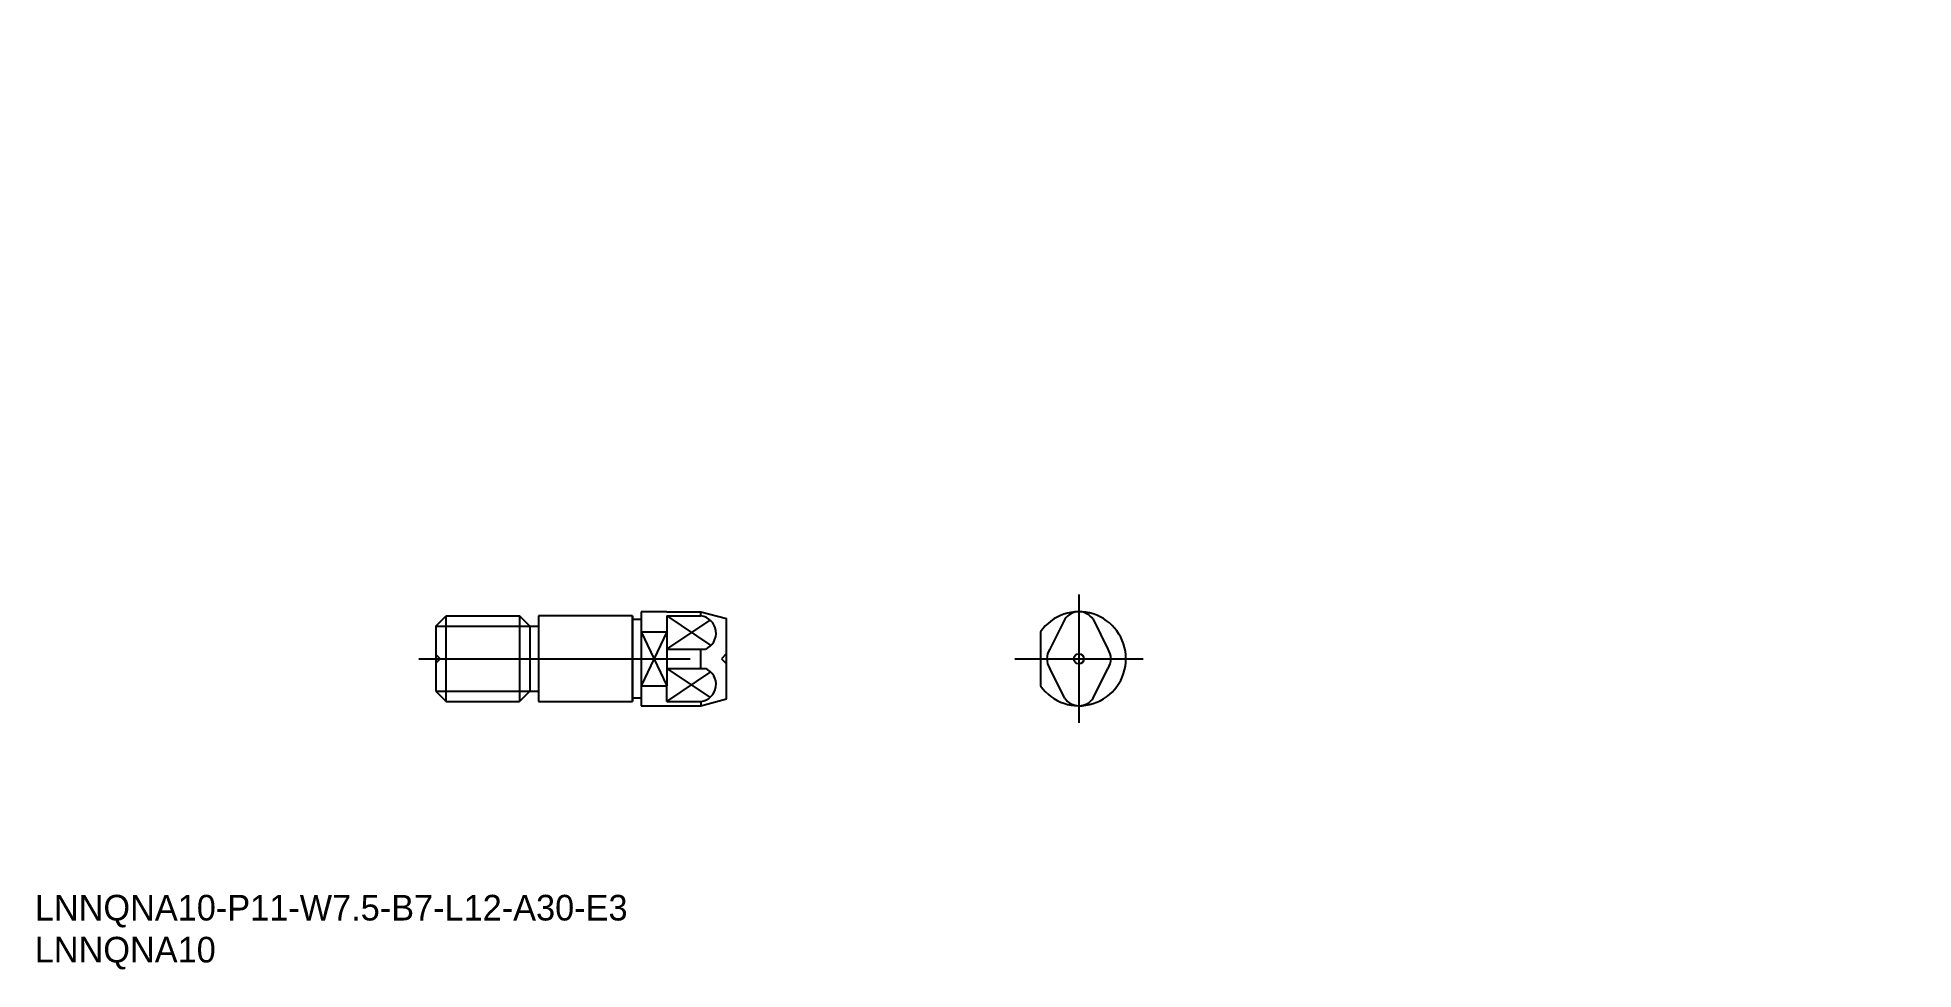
# Model space of a CAD drawing. Extents: x 39 to 259, y 105 to 214.
import ezdxf

# ---------------------------------------------------------------- set-up
doc = ezdxf.new("R2010")
doc.units = 0
doc.header["$PDMODE"] = 1
doc.linetypes.add('CENTER', pattern=[50.8, 31.75, -6.35, 6.35, -6.35])
doc.linetypes.add('DASHED', pattern=[19.05, 12.7, -6.35])
doc.layers.get('0').update_dxf_attribs({"linetype": 'CONTINUOUS'})
doc.layers.add('CENTER', color=1, linetype='CENTER')

# ---------------------------------------------------------------- blocks, each defined once
blk = doc.blocks.new('*U2')
at = {"color": 7, "linetype": 'CONTINUOUS'}
blk.add_text('LNNQNA10', height=3, dxfattribs=at).set_placement((38.98, 105.65))
blk = doc.blocks.new('*U3')
at = {"color": 7, "linetype": 'CONTINUOUS'}
blk.add_text('LNNQNA10-P11-W7.5-B7-L12-A30-E3', height=3, dxfattribs=at).set_placement((38.99, 110.56))

msp = doc.modelspace()

# ---------------------------------------------------------------- linework, layer by layer
at = {"color": 7, "linetype": 'CONTINUOUS'}
for p, q in [((85.91, 144.99), (87.11, 146.19)), ((85.91, 144.99), (85.91, 137.39)), ((87.11, 136.19), (87.11, 146.19)), ((87.11, 146.19), (95.71, 146.19)), ((95.71, 146.19), (95.71, 136.19)), ((96.91, 144.99), (95.71, 146.19)), ((96.91, 144.99), (97.91, 144.99)), ((96.91, 144.99), (96.91, 137.39)), ((108.91, 146.19), (97.91, 146.19)), ((97.91, 146.19), (97.91, 136.19)), ((108.91, 146.19), (108.91, 136.19)), ((108.91, 136.19), (108.91, 146.19)), ((109.91, 145.79), (108.91, 145.79)), ((112.91, 146.69), (109.91, 146.69)), ((109.91, 146.69), (109.91, 135.69)), ((112.91, 146.69), (116.91, 146.69)), ((112.91, 145.69), (112.91, 145.69)), ((116.91, 146.69), (119.91, 145.88)), ((119.91, 136.49), (119.91, 145.88)), ((159.49, 145.81), (157.74, 142.31)), ((162.79, 145.81), (164.54, 142.31)), ((109.91, 144.35), (112.91, 144.35)), ((112.91, 144.35), (112.91, 138.02)), ((156.64, 144.35), (156.64, 138.02)), ((159.49, 136.56), (157.74, 140.06)), ((162.79, 136.56), (164.54, 140.06)), ((85.91, 137.39), (87.11, 136.19)), ((87.11, 136.19), (95.71, 136.19)), ((96.91, 137.39), (95.71, 136.19)), ((96.91, 137.39), (97.91, 137.39)), ((97.91, 136.19), (108.91, 136.19)), ((109.91, 136.59), (108.91, 136.59)), ((109.91, 138.02), (112.91, 138.02)), ((116.91, 135.69), (119.91, 136.49)), ((109.91, 135.69), (112.91, 135.69)), ((112.91, 135.69), (116.91, 135.69))]:
    msp.add_line(p, q, dxfattribs=at)
at = {"color": 3, "linetype": 'CONTINUOUS'}
for p, q in [((85.91, 144.99), (96.91, 144.99)), ((112.91, 146.19), (116.91, 146.19)), ((112.91, 146.19), (118.07, 142.73)), ((112.91, 146.19), (112.91, 144.35)), ((112.91, 142.31), (117.98, 145.71)), ((116.91, 146.19), (116.91, 146.69)), ((109.91, 144.35), (112.91, 138.02)), ((112.91, 144.35), (109.91, 138.02)), ((112.91, 142.31), (117.43, 142.31)), ((116.91, 140.06), (116.91, 142.31)), ((112.91, 140.06), (117.43, 140.06)), ((112.91, 140.06), (117.98, 136.66)), ((112.91, 136.19), (118.07, 139.64)), ((85.91, 137.39), (96.91, 137.39)), ((112.91, 136.19), (112.91, 138.02)), ((112.91, 136.19), (116.91, 136.19)), ((116.91, 136.19), (116.91, 135.69))]:
    msp.add_line(p, q, dxfattribs=at)
at = {"color": 3, "linetype": 'DASHED'}
for p, q in [((86.41, 141.19), (85.91, 141.69)), ((86.41, 141.19), (85.91, 140.68)), ((119.91, 141.78), (119.32, 141.19)), ((119.32, 141.19), (119.91, 140.59))]:
    msp.add_line(p, q, dxfattribs=at)
at = {"color": 7, "linetype": 'CONTINUOUS'}
msp.add_circle((161.14, 141.18), 0.59, dxfattribs=at)
at = {"color": 3, "linetype": 'CONTINUOUS'}
for centre, start, end in [((116.67, 144.18), 292.345, 83.0401), ((116.67, 138.19), 276.9599, 67.655)]:
    msp.add_arc(centre, 2.02, start, end, dxfattribs=at)
at = {"color": 7, "linetype": 'CONTINUOUS'}
for centre, radius, start, end in [((161.14, 141.18), 5.5, 215.0968, 144.9032), ((161.14, 144.68), 2, 34.2869, 145.7131), ((159.39, 141.18), 2, 145.7131, 214.2869), ((162.89, 141.18), 2, 325.7131, 34.2869), ((161.14, 137.68), 2, 214.2869, 325.7131)]:
    msp.add_arc(centre, radius, start, end, dxfattribs=at)
for p in [(257.16, 213.84), (258.77, 213.86)]:
    msp.add_point(p)
at = {"layer": 'CENTER', "color": 1, "linetype": 'CENTER'}
for p, q in [((161.14, 148.68), (161.14, 133.68)), ((83.91, 141.19), (121.91, 141.19)), ((153.64, 141.18), (168.64, 141.18))]:
    msp.add_line(p, q, dxfattribs=at)

# ---------------------------------------------------------------- block references
at = {"color": 7, "linetype": 'CONTINUOUS'}
for name in ['*U3', '*U2']:
    msp.add_blockref(name, (0, 0), dxfattribs=at)

doc.saveas('drawing.dxf')
